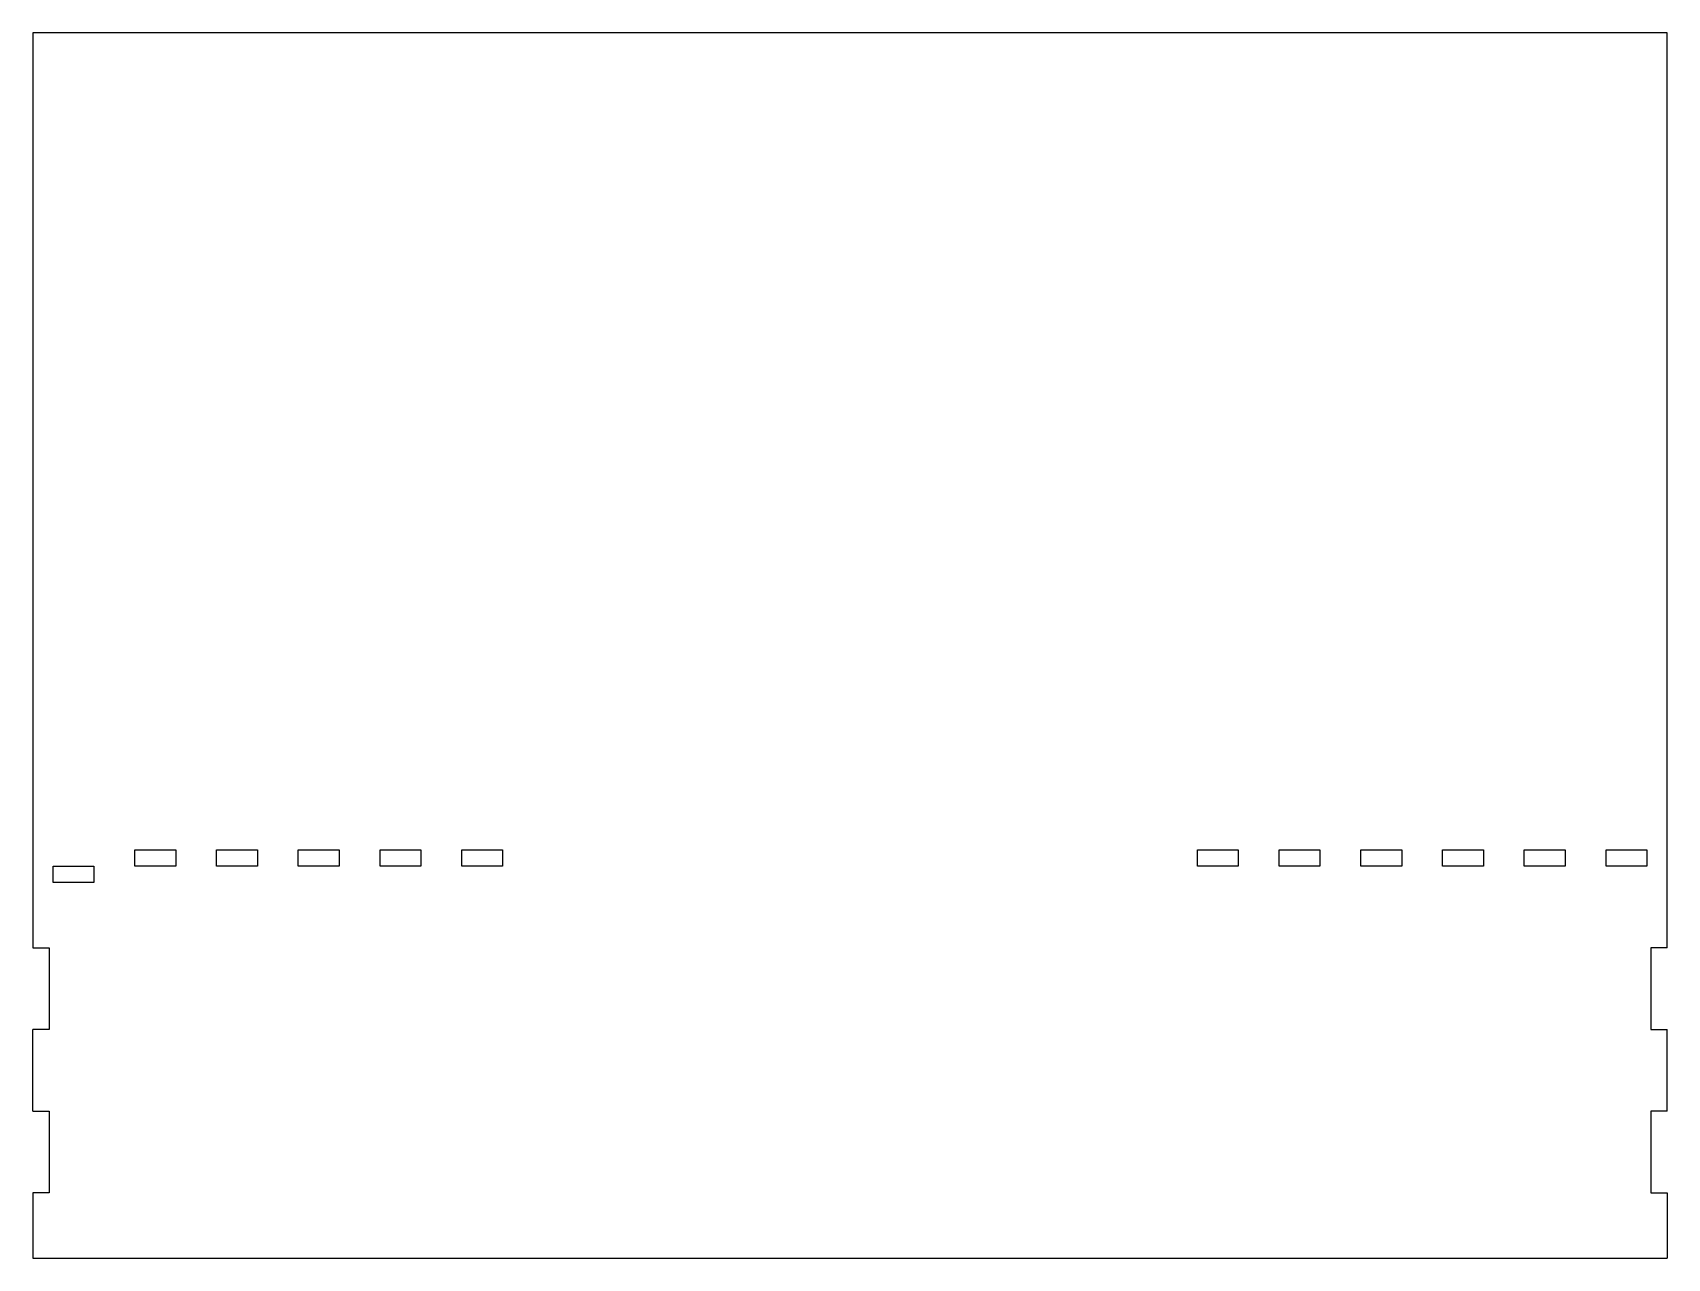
# Model space of a CAD drawing. Extents: x 0 to 400, y 0 to 300.
import ezdxf

# ---------------------------------------------------------------- set-up
doc = ezdxf.new("R2010")
doc.units = 0
doc.header["$MEASUREMENT"] = 0
doc.layers.get('0').update_dxf_attribs({"linetype": 'CONTINUOUS'})

msp = doc.modelspace()

# ---------------------------------------------------------------- linework, layer by layer
at = {"color": 7}
for p, q in [((400, 300), (0, 300)), ((0, 300), (0, 76)), ((400, 76), (400, 300)), ((4, 76), (4, 56)), ((396, 76), (396, 56)), ((0, 36), (0, 56)), ((400, 36), (400, 56)), ((4, 36), (4, 16)), ((396, 36), (396, 16)), ((0, 0), (400, 0))]:
    msp.add_line(p, q, dxfattribs=at)
at = {"color": 7, "ltscale": 0.1}
for p, q in [((25, 96), (25, 100)), ((35, 100), (35, 96)), ((45, 96), (45, 100)), ((55, 100), (55, 96)), ((65, 96), (65, 100)), ((75, 100), (75, 96)), ((85, 96), (85, 100)), ((95, 100), (95, 96)), ((105, 96), (105, 100)), ((115, 100), (115, 96)), ((285, 96), (285, 100)), ((295, 100), (295, 96)), ((305, 96), (305, 100)), ((315, 100), (315, 96)), ((325, 96), (325, 100)), ((335, 100), (335, 96)), ((345, 96), (345, 100)), ((355, 100), (355, 96)), ((365, 96), (365, 100)), ((375, 100), (375, 96)), ((385, 96), (385, 100)), ((395, 100), (395, 96)), ((5, 92), (5, 96)), ((15, 96), (15, 92)), ((0, 76), (4, 76)), ((400, 76), (396, 76)), ((4, 56), (0, 56)), ((396, 56), (400, 56)), ((0, 36), (4, 36)), ((400, 36), (396, 36)), ((4, 16), (0, 16)), ((396, 16), (400, 16))]:
    msp.add_line(p, q, dxfattribs=at)
at = {"color": 7, "ltscale": 0.25}
for p, q in [((25, 100), (35, 100)), ((45, 100), (55, 100)), ((65, 100), (75, 100)), ((85, 100), (95, 100)), ((105, 100), (115, 100)), ((285, 100), (295, 100)), ((305, 100), (315, 100)), ((325, 100), (335, 100)), ((345, 100), (355, 100)), ((365, 100), (375, 100)), ((385, 100), (395, 100)), ((5, 96), (15, 96)), ((35, 96), (25, 96)), ((55, 96), (45, 96)), ((75, 96), (65, 96)), ((95, 96), (85, 96)), ((115, 96), (105, 96)), ((295, 96), (285, 96)), ((315, 96), (305, 96)), ((335, 96), (325, 96)), ((355, 96), (345, 96)), ((375, 96), (365, 96)), ((395, 96), (385, 96)), ((15, 92), (5, 92))]:
    msp.add_line(p, q, dxfattribs=at)
at = {"color": 7, "ltscale": 0.4}
for p, q in [((0, 16), (0, 0)), ((400, 16), (400, 0))]:
    msp.add_line(p, q, dxfattribs=at)

doc.saveas('drawing.dxf')
